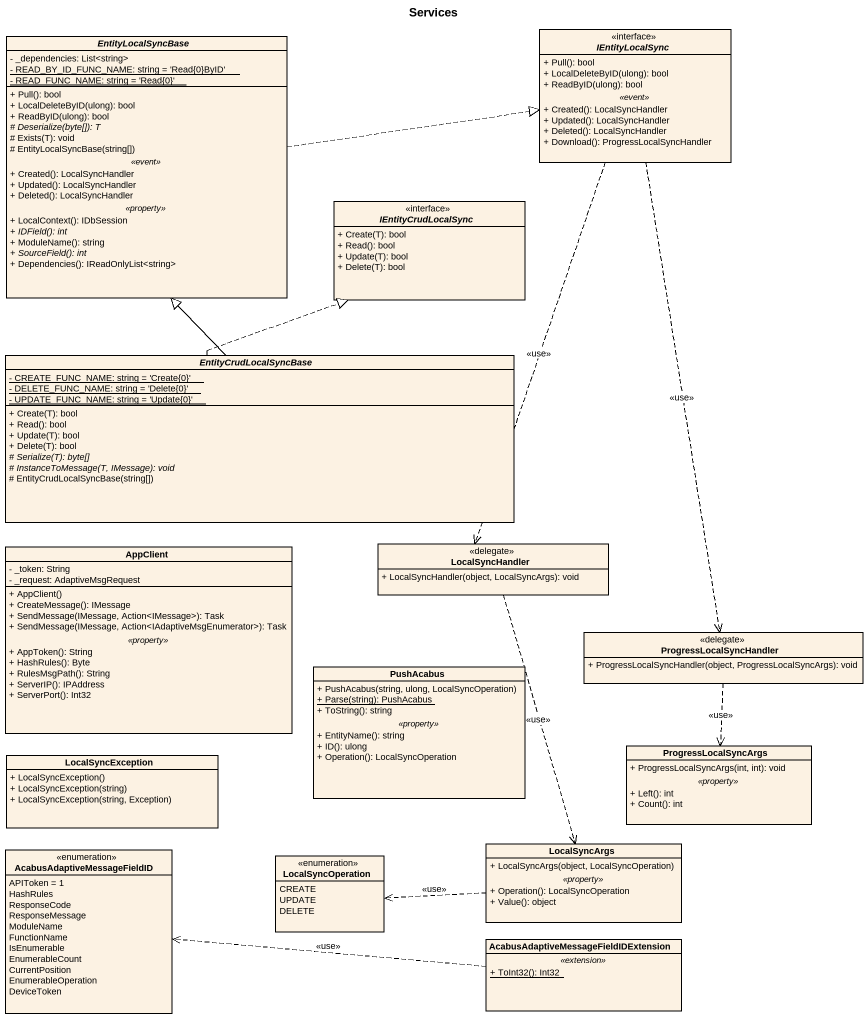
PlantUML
@startuml
title Services
hide circle
hide empty members
skinparam classAttributeIconSize 0
abstract class EntityLocalSyncBase {
  - _dependencies: List<string>
  {static} - READ_BY_ID_FUNC_NAME: string = 'Read{0}ByID'
  {static} - READ_FUNC_NAME: string = 'Read{0}'
  --
  + Pull(): bool
  + LocalDeleteByID(ulong): bool
  + ReadByID(ulong): bool
  {abstract} # Deserialize(byte[]): T
  # Exists(T): void
  # EntityLocalSyncBase(string[])
  .. <<event>> ..
  + Created(): LocalSyncHandler
  + Updated(): LocalSyncHandler
  + Deleted(): LocalSyncHandler
  .. <<property>> ..
  + LocalContext(): IDbSession
  {abstract} + IDField(): int
  + ModuleName(): string
  {abstract} + SourceField(): int
  + Dependencies(): IReadOnlyList<string>
}
interface IEntityLocalSync {
  + Pull(): bool
  + LocalDeleteByID(ulong): bool
  + ReadByID(ulong): bool
  .. <<event>> ..
  + Created(): LocalSyncHandler
  + Updated(): LocalSyncHandler
  + Deleted(): LocalSyncHandler
  + Download(): ProgressLocalSyncHandler
}
interface IEntityCrudLocalSync {
  + Create(T): bool
  + Read(): bool
  + Update(T): bool
  + Delete(T): bool
}
abstract class EntityCrudLocalSyncBase {
  {static} - CREATE_FUNC_NAME: string = 'Create{0}'
  {static} - DELETE_FUNC_NAME: string = 'Delete{0}'
  {static} - UPDATE_FUNC_NAME: string = 'Update{0}'
  + Create(T): bool
  + Read(): bool
  + Update(T): bool
  + Delete(T): bool
  {abstract} # Serialize(T): byte[]
  {abstract} # InstanceToMessage(T, IMessage): void
  # EntityCrudLocalSyncBase(string[])
}
class AppClient {
  - _token: String
  - _request: AdaptiveMsgRequest
  --
  + AppClient()
  + CreateMessage(): IMessage
  + SendMessage(IMessage, Action<IMessage>): Task
  + SendMessage(IMessage, Action<IAdaptiveMsgEnumerator>): Task
  .. <<property>> ..
  + AppToken(): String
  + HashRules(): Byte
  + RulesMsgPath(): String
  + ServerIP(): IPAddress
  + ServerPort(): Int32
}
class LocalSyncHandler <<delegate>> {
  + LocalSyncHandler(object, LocalSyncArgs): void
}
class ProgressLocalSyncHandler <<delegate>> {
  + ProgressLocalSyncHandler(object, ProgressLocalSyncArgs): void
}
class PushAcabus {
  + PushAcabus(string, ulong, LocalSyncOperation)
  {static} + Parse(string): PushAcabus
  + ToString(): string
  .. <<property>> ..
  + EntityName(): string
  + ID(): ulong
  + Operation(): LocalSyncOperation
}
class LocalSyncException {
  + LocalSyncException()
  + LocalSyncException(string)
  + LocalSyncException(string, Exception)
}
class ProgressLocalSyncArgs {
  + ProgressLocalSyncArgs(int, int): void
  .. <<property>> ..
  + Left(): int
  + Count(): int
}
enum AcabusAdaptiveMessageFieldID {
  APIToken = 1
  HashRules
  ResponseCode
  ResponseMessage
  ModuleName
  FunctionName
  IsEnumerable
  EnumerableCount
  CurrentPosition
  EnumerableOperation
  DeviceToken
}
class LocalSyncArgs {
  + LocalSyncArgs(object, LocalSyncOperation)
  .. <<property>> ..
  + Operation(): LocalSyncOperation
  + Value(): object
}
enum LocalSyncOperation {
  CREATE
  UPDATE
  DELETE
}
class "AcabusAdaptiveMessageFieldIDExtension" as AcabusAdaptiveMessageFieldID_2 {
  .. <<extension>> ..
  {static} + ToInt32(): Int32
}
EntityLocalSyncBase .right.|> IEntityLocalSync
IEntityLocalSync ..> LocalSyncHandler : <<use>>
IEntityLocalSync ..> ProgressLocalSyncHandler : <<use>>
EntityCrudLocalSyncBase -up-|> EntityLocalSyncBase
EntityCrudLocalSyncBase .up.|> IEntityCrudLocalSync
LocalSyncHandler ..> LocalSyncArgs : <<use>>
ProgressLocalSyncHandler ..> ProgressLocalSyncArgs : <<use>>
LocalSyncArgs .left.> LocalSyncOperation : <<use>>
AcabusAdaptiveMessageFieldID_2 .left.> AcabusAdaptiveMessageFieldID : <<use>>
@enduml
